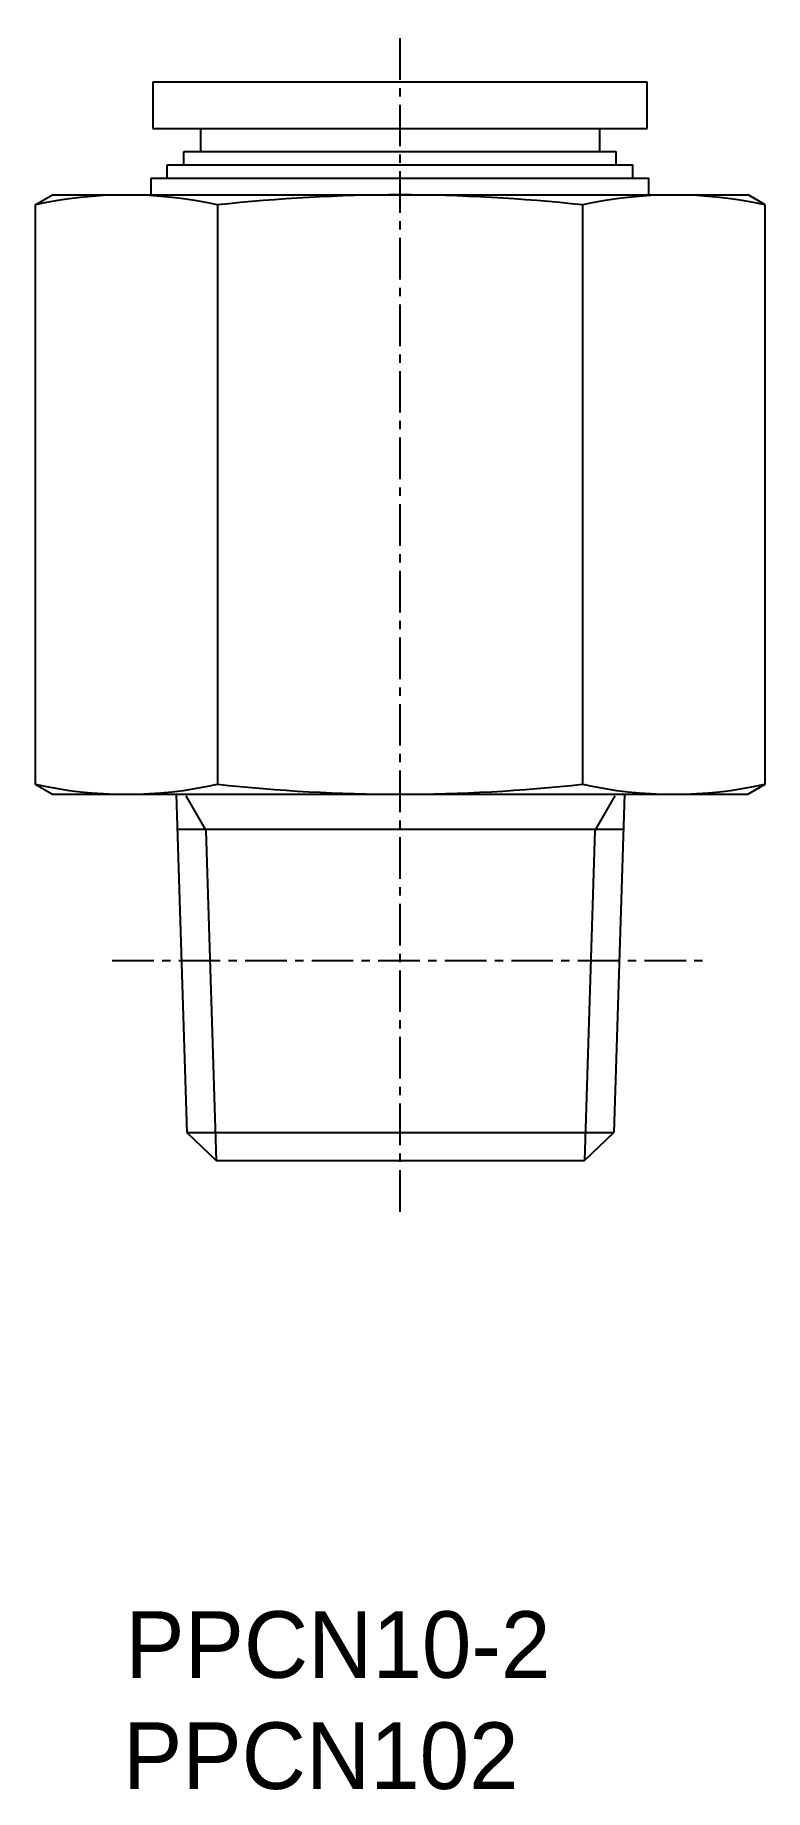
# Model space of a CAD drawing. Extents: x -110.6 to -88.7, y 245.4 to 298.1.
import ezdxf

# ---------------------------------------------------------------- set-up
doc = ezdxf.new("R2010")
doc.units = 0
doc.linetypes.add('CENTER', pattern=[2, 1.25, -0.25, 0.25, -0.25])
doc.layers.get('0').update_dxf_attribs({"linetype": 'CONTINUOUS'})
doc.layers.add('CENTER', color=1, linetype='CENTER')

msp = doc.modelspace()

# ---------------------------------------------------------------- linework, layer by layer
at = {"color": 7, "linetype": 'CONTINUOUS'}
for p, q in [((-107.095, 296.734), (-92.239, 296.734)), ((-107.095, 296.734), (-107.095, 295.334)), ((-105.191, 296.734), (-92.622, 296.734)), ((-105.191, 296.734), (-94.122, 296.734)), ((-102.157, 296.734), (-102.157, 296.734)), ((-99.667, 296.734), (-99.667, 296.735)), ((-92.239, 295.334), (-92.239, 296.734)), ((-107.095, 295.334), (-92.239, 295.334)), ((-105.667, 295.334), (-105.667, 294.634)), ((-93.667, 295.334), (-93.667, 294.634)), ((-106.167, 294.634), (-93.167, 294.634)), ((-106.167, 294.234), (-106.167, 294.634)), ((-93.167, 294.234), (-93.167, 294.634)), ((-106.667, 294.234), (-92.667, 294.234)), ((-106.667, 293.834), (-106.667, 294.234)), ((-92.667, 293.834), (-92.667, 294.234)), ((-107.146, 293.334), (-107.146, 293.834)), ((-107.146, 293.834), (-92.188, 293.834)), ((-92.188, 293.334), (-92.188, 293.834)), ((-110.637, 293.034), (-110.116, 293.334)), ((-110.637, 293.034), (-110.637, 275.635)), ((-110.116, 293.334), (-89.198, 293.334)), ((-107.146, 293.334), (-92.188, 293.334)), ((-105.152, 293.034), (-105.152, 275.635)), ((-94.182, 293.034), (-94.182, 275.635)), ((-88.698, 293.046), (-89.198, 293.334)), ((-88.698, 293.046), (-88.698, 275.623)), ((-110.637, 275.635), (-110.116, 275.334)), ((-110.116, 275.334), (-89.198, 275.334)), ((-106.391, 275.334), (-106.073, 265.172)), ((-92.922, 275.334), (-93.24, 265.172)), ((-88.698, 275.623), (-89.198, 275.334)), ((-106.358, 274.289), (-92.955, 274.289)), ((-106.073, 265.172), (-105.191, 264.334)), ((-106.073, 265.172), (-93.24, 265.172)), ((-94.122, 264.334), (-93.24, 265.172)), ((-105.191, 264.334), (-94.122, 264.334))]:
    msp.add_line(p, q, dxfattribs=at)
at = {"color": 3, "linetype": 'CONTINUOUS'}
for p, q in [((-106.104, 275.289), (-105.501, 274.244)), ((-93.209, 275.288), (-93.812, 274.243)), ((-105.501, 274.244), (-105.191, 264.334)), ((-93.812, 274.243), (-94.122, 264.334))]:
    msp.add_line(p, q, dxfattribs=at)
at = {"color": 7, "linetype": 'CONTINUOUS'}
for centre, radius, start, end in [((-107.894, 280.689), 12.645, 77.4743, 102.5257), ((-99.667, 243.206), 50.128, 83.7184, 96.2816), ((-91.44, 280.689), 12.645, 77.4743, 102.5257), ((-107.894, 287.979), 12.645, 257.4743, 282.5257), ((-99.667, 325.463), 50.128, 263.7184, 276.2816), ((-91.44, 287.979), 12.645, 257.4743, 282.5257)]:
    msp.add_arc(centre, radius, start, end, dxfattribs=at)
at = {"layer": 'CENTER', "color": 1, "linetype": 'CENTER'}
for p, q in [((-99.667, 262.795), (-99.667, 298.134)), ((-108.32, 270.344), (-90.477, 270.344))]:
    msp.add_line(p, q, dxfattribs=at)

# ---------------------------------------------------------------- texts
at = {"color": 7, "linetype": 'CONTINUOUS'}
for s, p in [('PPCN10-2', (-107.927, 248.797)), ('PPCN102', (-107.994, 245.46))]:
    msp.add_text(s, height=2, dxfattribs=at).set_placement(p)

doc.saveas('drawing.dxf')
